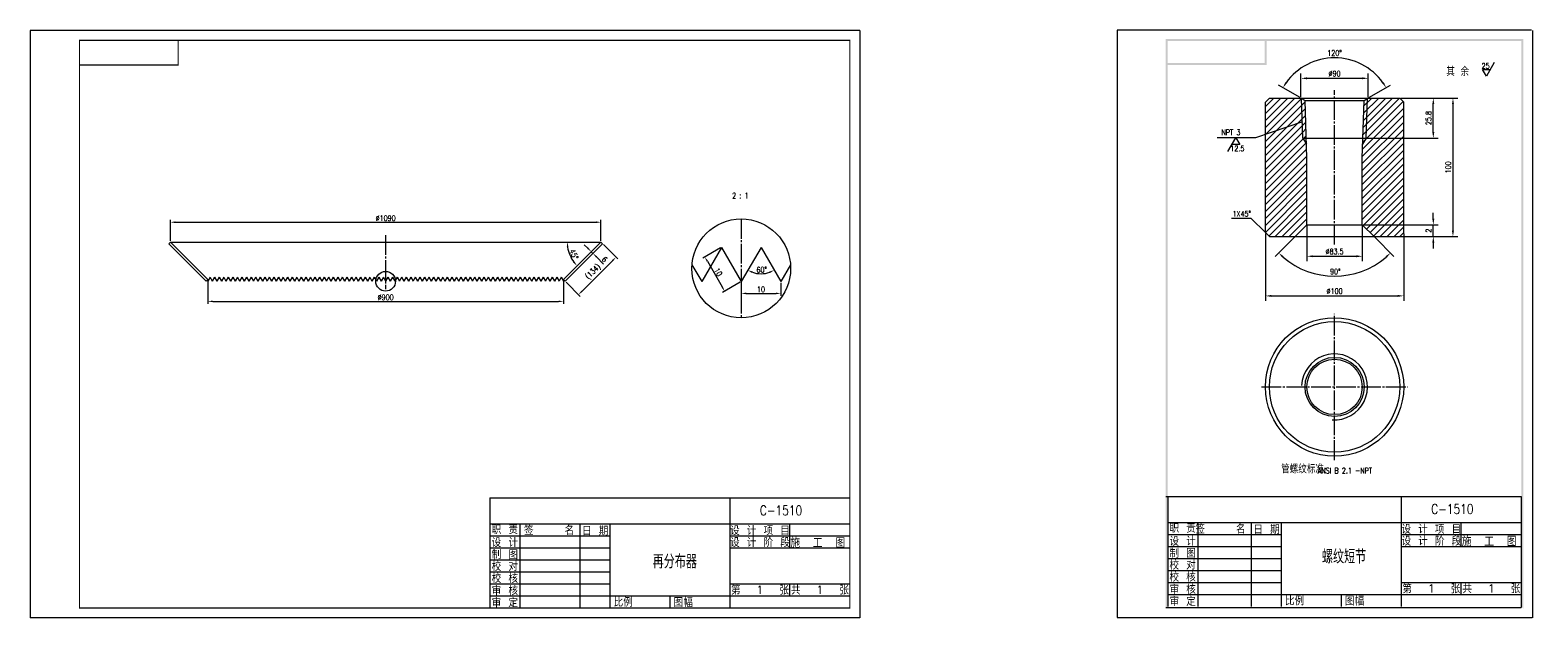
# Model space of a CAD drawing. Header units: millimetres. Extents: x 0 to 1411, y 0 to 841.
# Drawn here: x 650 to 1411, y 0 to 297 of the extents above; entities that cross this region are included whole.
import ezdxf
from ezdxf.enums import TextEntityAlignment as Align

# ---------------------------------------------------------------- set-up
doc = ezdxf.new("R2010")
doc.units = ezdxf.units.MM
doc.linetypes.add('CENTER', pattern=[12.6, 10, -0.8, 1, -0.8])
for name, color, linetype in [('1', 2, 'CENTER'), ('2', 1, 'Continuous'), ('ZZ1', 1, 'Continuous')]:
    doc.layers.add(name, color=color, linetype=linetype)
doc.styles.add('HZ', font='txt.shx', dxfattribs={"width": 0.8, "bigfont": 'hztxt.shx'})
doc.styles.add('HZTXT', font='txt', dxfattribs={"width": 0.75, "bigfont": 'HZTXT'})
doc.styles.add('ROMANS', font='romans.shx', dxfattribs={"width": 0.8})
doc.dimstyles.new('ISO-25', dxfattribs={"dimtxt": 2.8, "dimasz": 2.5, "dimexe": 1.25, "dimexo": 0.625, "dimtad": 1, "dimtxsty": 'ROMANS', "dimcen": 2.5, "dimadec": 0, "dimazin": 0, "dimtfac": 1, "dimtmove": 0, "dimatfit": 3, "dimfxl": 0, "dimarcsym": 0})
doc.dimstyles.get("Standard").update_dxf_attribs({"dimtxt": 2.8, "dimasz": 3, "dimexe": 2.5, "dimexo": 0.5, "dimgap": 1, "dimtad": 1, "dimdec": 4, "dimzin": 0, "dimdsep": 46, "dimtxsty": 'ROMANS', "dimcen": 0.09, "dimadec": 0, "dimazin": 0, "dimtfac": 1, "dimtdec": 4, "dimtmove": 0, "dimatfit": 3, "dimfxl": 0, "dimtolj": 1, "dimtzin": 0, "dimarcsym": 0})

# ---------------------------------------------------------------- blocks, each defined once
blk = doc.blocks.new('*D126')
at = {"color": 0, "lineweight": -2}
for p, q in [((721.05, 190.63), (721.05, 201.29)), ((723.55, 200.04), (936.45, 200.04)), ((938.95, 190.63), (938.95, 201.29))]:
    blk.add_line(p, q, dxfattribs=at)
at = {"color": 0}
for points in [[(723.55, 200.46), (723.55, 199.63), (721.05, 200.04)], [(936.45, 200.46), (936.45, 199.63), (938.95, 200.04)]]:
    blk.add_solid(points, dxfattribs=at)
at = {"layer": 'DEFPOINTS', "color": 0}
for p in [(938.95, 200.04), (721.05, 190), (938.95, 190)]:
    blk.add_point(p, dxfattribs=at)
at = {"color": 0, "insert": (830, 202.07), "char_height": 2.8, "attachment_point": 5, "style": 'ROMANS'}
blk.add_mtext('%%C1090', dxfattribs=at)
blk = doc.blocks.new('*D127')
at = {"color": 0, "lineweight": -2}
for p, q in [((740, 170.42), (740, 158.78)), ((920, 170.42), (920, 158.78)), ((742.5, 160.03), (917.5, 160.03))]:
    blk.add_line(p, q, dxfattribs=at)
at = {"color": 0}
for points in [[(742.5, 160.45), (742.5, 159.62), (740, 160.03)], [(917.5, 160.45), (917.5, 159.62), (920, 160.03)]]:
    blk.add_solid(points, dxfattribs=at)
at = {"layer": 'DEFPOINTS', "color": 0}
for p in [(740, 171.05), (920, 171.05), (920, 160.03)]:
    blk.add_point(p, dxfattribs=at)
at = {"color": 0, "insert": (830, 162.06), "char_height": 2.8, "attachment_point": 5, "style": 'ROMANS'}
blk.add_mtext('%%C900', dxfattribs=at)
blk = doc.blocks.new('*D128')
at = {"color": 0, "lineweight": -2}
blk.add_arc((938.95, 190), 17.02, 188.42522, 216.57478, dxfattribs=at)
at = {"color": 0}
for points in [[(921.7, 187.48), (922.53, 187.54), (921.93, 190)], [(925.6, 180.13), (924.97, 179.59), (926.92, 177.97)]]:
    blk.add_solid(points, dxfattribs=at)
at = {"layer": 'DEFPOINTS', "color": 0}
for p in [(721.05, 190), (922.51, 185.6), (938.95, 190), (938.95, 190), (920, 171.05)]:
    blk.add_point(p, dxfattribs=at)
at = {"color": 0, "insert": (925.3, 183.81), "char_height": 2.8, "attachment_point": 5, "rotation": 294.36827, "style": 'ROMANS'}
blk.add_mtext('45%%D', dxfattribs=at)
blk = doc.blocks.new('*D129')
at = {"color": 0, "lineweight": -2}
for p, q in [((940.24, 188.71), (947.46, 181.49)), ((944.81, 180.6), (929.4, 165.19)), ((921.29, 169.76), (928.51, 162.54))]:
    blk.add_line(p, q, dxfattribs=at)
at = {"color": 0}
for points in [[(944.52, 180.9), (945.11, 180.31), (946.58, 182.37)], [(929.1, 165.48), (929.69, 164.89), (927.63, 163.42)]]:
    blk.add_solid(points, dxfattribs=at)
at = {"layer": 'DEFPOINTS', "color": 0}
for p in [(939.8, 189.15), (920.85, 170.2), (927.63, 163.42)]:
    blk.add_point(p, dxfattribs=at)
at = {"color": 0, "insert": (935.15, 174.85), "char_height": 2.8, "attachment_point": 5, "rotation": 45, "style": 'ROMANS'}
blk.add_mtext('(134)', dxfattribs=at)
blk = doc.blocks.new('*D130')
at = {"color": 0, "lineweight": -2}
for p, q in [((932.33, 186.91), (930.56, 188.68)), ((934.15, 185.2), (933.21, 184.26)), ((935, 184.35), (934.06, 183.41)), ((934.09, 185.14), (934.94, 184.29)), ((936.71, 182.53), (940.34, 178.89))]:
    blk.add_line(p, q, dxfattribs=at)
at = {"color": 0}
for points in [[(932.62, 187.2), (932.03, 186.62), (934.09, 185.14)], [(937, 182.82), (936.42, 182.23), (934.94, 184.29)]]:
    blk.add_solid(points, dxfattribs=at)
at = {"layer": 'DEFPOINTS', "color": 0}
for p in [(934.6, 185.64), (934.94, 184.29), (935.44, 184.8)]:
    blk.add_point(p, dxfattribs=at)
at = {"color": 0, "insert": (940.84, 181.26), "char_height": 2.8, "attachment_point": 5, "rotation": 315, "style": 'ROMANS'}
blk.add_mtext('6', dxfattribs=at)
blk = doc.blocks.new('*D131')
at = {"color": 0, "lineweight": -2}
for p, q in [((1010, 169.37), (1010, 162.8)), ((1030.01, 169.37), (1030.01, 162.8)), ((1012.5, 164.05), (1027.51, 164.05))]:
    blk.add_line(p, q, dxfattribs=at)
at = {"color": 0}
for points in [[(1012.5, 164.46), (1012.5, 163.63), (1010, 164.05)], [(1027.51, 164.46), (1027.51, 163.63), (1030.01, 164.05)]]:
    blk.add_solid(points, dxfattribs=at)
at = {"layer": 'DEFPOINTS', "color": 0}
for p in [(1010, 170), (1030.01, 170), (1030.01, 164.05)]:
    blk.add_point(p, dxfattribs=at)
at = {"color": 0, "insert": (1020.01, 166.07), "char_height": 2.8, "attachment_point": 5, "style": 'ROMANS'}
blk.add_mtext('10', dxfattribs=at)
blk = doc.blocks.new('*D132')
at = {"color": 0, "lineweight": -2}
blk.add_arc((1020.01, 187.33), 13.32, 250.77329, 289.22671, dxfattribs=at)
at = {"color": 0}
for points in [[(1015.45, 174.38), (1015.8, 175.14), (1013.35, 175.8)], [(1024.22, 175.14), (1024.57, 174.38), (1026.67, 175.8)]]:
    blk.add_solid(points, dxfattribs=at)
at = {"layer": 'DEFPOINTS', "color": 0}
for p in [(1020.01, 187.33), (1020.01, 187.33), (1010, 170), (1017.7, 174.22), (1030.01, 170)]:
    blk.add_point(p, dxfattribs=at)
at = {"color": 0, "insert": (1020.33, 176.05), "char_height": 2.8, "attachment_point": 5, "rotation": 1.65894, "style": 'ROMANS'}
blk.add_mtext('60%%D', dxfattribs=at)
blk = doc.blocks.new('*D133')
at = {"color": 0, "lineweight": -2}
for p, q in [((999.45, 187.02), (990.51, 181.86)), ((992.84, 180.32), (1000.35, 167.31)), ((1009.46, 169.69), (1000.52, 164.52))]:
    blk.add_line(p, q, dxfattribs=at)
at = {"color": 0}
for points in [[(993.21, 180.53), (992.48, 180.11), (991.59, 182.48)], [(1000.71, 167.52), (999.99, 167.11), (1001.6, 165.15)]]:
    blk.add_solid(points, dxfattribs=at)
at = {"layer": 'DEFPOINTS', "color": 0}
for p in [(999.99, 187.33), (1010, 170), (1001.6, 165.15)]:
    blk.add_point(p, dxfattribs=at)
at = {"color": 0, "insert": (998.35, 174.83), "char_height": 2.8, "attachment_point": 5, "rotation": 300, "style": 'ROMANS'}
blk.add_mtext('10', dxfattribs=at)
blk = doc.blocks.new('*D136')
at = {"color": 0, "lineweight": -2}
for p, q in [((1343.82, 262.78), (1372.76, 262.78)), ((1370.26, 259.78), (1370.26, 195.78)), ((1343.82, 192.78), (1372.76, 192.78))]:
    blk.add_line(p, q, dxfattribs=at)
at = {"color": 0}
for points in [[(1369.76, 259.78), (1370.76, 259.78), (1370.26, 262.78)], [(1369.76, 195.78), (1370.76, 195.78), (1370.26, 192.78)]]:
    blk.add_solid(points, dxfattribs=at)
at = {"layer": 'DEFPOINTS', "color": 0}
for p in [(1343.32, 262.78), (1343.32, 192.78), (1370.26, 192.78)]:
    blk.add_point(p, dxfattribs=at)
at = {"color": 0, "insert": (1367.86, 227.78), "char_height": 2.8, "attachment_point": 5, "rotation": 90, "style": 'ROMANS'}
blk.add_mtext('\\A1;100', dxfattribs=at)
blk = doc.blocks.new('C-12')
blk.add_lwpolyline([(-4, -6.93), (0, 0), (2, -3.46), (-2, -3.46)])
at = {"style": 'ROMANS', "width": 0.8}
blk.add_text('12.5', height=2.8, dxfattribs=at).set_placement((-2.74, -6.85))
blk = doc.blocks.new('*D137')
at = {"color": 0, "lineweight": -2}
for p, q in [((1275.32, 194.28), (1275.32, 160.29)), ((1345.32, 194.28), (1345.32, 160.29)), ((1278.32, 162.79), (1342.32, 162.79))]:
    blk.add_line(p, q, dxfattribs=at)
at = {"color": 0}
for points in [[(1278.32, 163.29), (1278.32, 162.29), (1275.32, 162.79)], [(1342.32, 163.29), (1342.32, 162.29), (1345.32, 162.79)]]:
    blk.add_solid(points, dxfattribs=at)
at = {"layer": 'DEFPOINTS', "color": 0}
for p in [(1275.32, 194.78), (1345.32, 194.78), (1345.32, 162.79)]:
    blk.add_point(p, dxfattribs=at)
at = {"color": 0, "insert": (1310.32, 165.19), "char_height": 2.8, "attachment_point": 5, "style": 'ROMANS'}
blk.add_mtext('\\A1;%%C100', dxfattribs=at)
blk = doc.blocks.new('*D138')
at = {"color": 0, "lineweight": -2}
for p, q in [((1289.97, 192.43), (1280.27, 182.73)), ((1330.68, 192.43), (1340.38, 182.73))]:
    blk.add_line(p, q, dxfattribs=at)
blk.add_arc((1310.32, 212.78), 40, 229.2984, 310.7016, dxfattribs=at)
at = {"color": 0}
for points in [[(1283.9, 182.09), (1284.58, 182.83), (1282.04, 184.5)], [(1336.07, 182.83), (1336.75, 182.09), (1338.61, 184.5)]]:
    blk.add_solid(points, dxfattribs=at)
at = {"layer": 'DEFPOINTS', "color": 0}
for p in [(1296.32, 198.78), (1324.32, 198.78), (1290.32, 192.78), (1330.32, 192.78), (1320.68, 174.15)]:
    blk.add_point(p, dxfattribs=at)
blk = doc.blocks.new('*D139')
at = {"color": 0, "lineweight": -2}
for p, q in [((1324.82, 198.78), (1362.81, 198.78)), ((1360.31, 201.78), (1360.31, 204.78)), ((1360.31, 192.78), (1360.31, 198.78)), ((1330.82, 192.78), (1362.81, 192.78)), ((1360.31, 189.78), (1360.31, 186.78))]:
    blk.add_line(p, q, dxfattribs=at)
at = {"color": 0}
for points in [[(1359.81, 201.78), (1360.81, 201.78), (1360.31, 198.78)], [(1359.81, 189.78), (1360.81, 189.78), (1360.31, 192.78)]]:
    blk.add_solid(points, dxfattribs=at)
at = {"layer": 'DEFPOINTS', "color": 0}
for p in [(1324.32, 198.78), (1360.31, 198.78), (1330.32, 192.78)]:
    blk.add_point(p, dxfattribs=at)
at = {"color": 0, "insert": (1357.91, 195.78), "char_height": 2.8, "attachment_point": 5, "rotation": 90, "style": 'ROMANS'}
blk.add_mtext('\\A1;2', dxfattribs=at)
blk = doc.blocks.new('*D140')
at = {"color": 0, "lineweight": -2}
for p, q in [((1296.32, 198.28), (1296.32, 180.33)), ((1324.32, 198.28), (1324.32, 180.33)), ((1299.32, 182.83), (1321.32, 182.83))]:
    blk.add_line(p, q, dxfattribs=at)
at = {"color": 0}
for points in [[(1299.32, 183.33), (1299.32, 182.33), (1296.32, 182.83)], [(1321.32, 183.33), (1321.32, 182.33), (1324.32, 182.83)]]:
    blk.add_solid(points, dxfattribs=at)
at = {"layer": 'DEFPOINTS', "color": 0}
for p in [(1296.32, 198.78), (1324.32, 198.78), (1324.32, 182.83)]:
    blk.add_point(p, dxfattribs=at)
at = {"color": 0, "insert": (1310.32, 185.23), "char_height": 2.8, "attachment_point": 5, "style": 'ROMANS'}
blk.add_mtext('\\A1;%%C83.5', dxfattribs=at)
blk = doc.blocks.new('*D141')
at = {"color": 0, "lineweight": -2}
for p, q in [((1292.89, 263.03), (1282.02, 269.31)), ((1327.76, 263.03), (1338.63, 269.31))]:
    blk.add_line(p, q, dxfattribs=at)
blk.add_arc((1310.32, 252.97), 30.18, 35.6976, 144.3024, dxfattribs=at)
at = {"color": 0}
for points in [[(1286.23, 270.31), (1285.39, 270.85), (1284.19, 268.06)], [(1335.25, 270.85), (1334.41, 270.31), (1336.46, 268.06)]]:
    blk.add_solid(points, dxfattribs=at)
at = {"layer": 'DEFPOINTS', "color": 0}
for p in [(1320.65, 281.33), (1293.32, 262.78), (1295.41, 261.58), (1325.24, 261.58), (1327.32, 262.78)]:
    blk.add_point(p, dxfattribs=at)
at = {"color": 0, "insert": (1310.29, 285.55), "char_height": 2.8, "attachment_point": 5, "rotation": 0.05736, "style": 'ROMANS'}
blk.add_mtext('\\A1;120%%D', dxfattribs=at)
blk = doc.blocks.new('*D142')
at = {"color": 0, "lineweight": -2}
for p, q in [((1343.82, 262.78), (1362.81, 262.78)), ((1360.31, 245.58), (1360.31, 259.78)), ((1326.86, 242.58), (1362.81, 242.58))]:
    blk.add_line(p, q, dxfattribs=at)
at = {"color": 0}
for points in [[(1359.81, 259.78), (1360.81, 259.78), (1360.31, 262.78)], [(1359.81, 245.58), (1360.81, 245.58), (1360.31, 242.58)]]:
    blk.add_solid(points, dxfattribs=at)
at = {"layer": 'DEFPOINTS', "color": 0}
for p in [(1343.32, 262.78), (1360.31, 262.78), (1326.36, 242.58)]:
    blk.add_point(p, dxfattribs=at)
at = {"color": 0, "insert": (1357.91, 252.68), "char_height": 2.8, "attachment_point": 5, "rotation": 90, "style": 'ROMANS'}
blk.add_mtext('\\A1;25.8', dxfattribs=at)
blk = doc.blocks.new('*D143')
at = {"color": 0, "lineweight": -2}
for p, q in [((1293.32, 263.28), (1293.32, 275.3)), ((1327.32, 263.28), (1327.32, 275.3)), ((1296.32, 272.8), (1324.32, 272.8))]:
    blk.add_line(p, q, dxfattribs=at)
at = {"color": 0}
for points in [[(1296.32, 273.3), (1296.32, 272.3), (1293.32, 272.8)], [(1324.32, 273.3), (1324.32, 272.3), (1327.32, 272.8)]]:
    blk.add_solid(points, dxfattribs=at)
at = {"layer": 'DEFPOINTS', "color": 0}
for p in [(1327.32, 272.8), (1293.32, 262.78), (1327.32, 262.78)]:
    blk.add_point(p, dxfattribs=at)
at = {"color": 0, "insert": (1310.32, 275.2), "char_height": 2.8, "attachment_point": 5, "style": 'ROMANS'}
blk.add_mtext('\\A1;%%C90', dxfattribs=at)

msp = doc.modelspace()

# ---------------------------------------------------------------- hatches: boundary and pattern name
h = msp.add_hatch()
h.set_pattern_fill('ANSI31', color=256, scale=20, style=0)
h.set_pattern_definition([(45, (750.3247, 12.784), (-1.767767, 1.767767), [])])
h.paths.add_polyline_path([(1294.03593, 250.84041), (1293.66891, 262.5852), (1293.3247, 262.78393), (1277.3247, 262.78393), (1275.3247, 260.78393), (1275.3247, 244.46179)])
h.paths.add_polyline_path([(1275.3247, 244.46179), (1275.3247, 194.78393), (1277.3247, 192.78393), (1290.3247, 192.78393), (1296.3247, 198.78393), (1296.3247, 232.38393), (1296.10392, 239.44897), (1294.29395, 242.58393), (1294.03593, 250.84041)])
h.paths.add_polyline_path([(1295.41237, 261.57861), (1293.66891, 262.5852), (1294.29395, 242.58393), (1296.00595, 242.58393)])
h.paths.add_polyline_path([(1296.00595, 242.58393), (1294.29395, 242.58393), (1296.10392, 239.44897)], flags=17)
h.paths.add_polyline_path([(1326.98049, 262.5852), (1325.23703, 261.57861), (1324.64345, 242.58393), (1326.35545, 242.58393)], flags=17)
h.paths.add_polyline_path([(1324.54548, 239.44897), (1326.35545, 242.58393), (1324.64345, 242.58393)], flags=17)
h.paths.add_polyline_path([(1326.35545, 242.58393), (1324.54548, 239.44897), (1324.3247, 232.38393), (1324.3247, 198.78393), (1330.3247, 192.78393), (1343.3247, 192.78393), (1345.3247, 194.78393), (1345.3247, 260.78393), (1343.3247, 262.78393), (1327.3247, 262.78393), (1326.98049, 262.5852)])

# ---------------------------------------------------------------- linework, layer by layer
at = {"color": 7}
for p, q in [((1070, 297), (650, 297)), ((1410.7478, 0), (1410.7478, 296.9851)), ((1070, 0), (650, 0))]:
    msp.add_line(p, q, dxfattribs=at)
for p, q in [((650, 297), (650, 0)), ((1070, 297), (1070, 0)), ((1387.17104, 273.8498), (1385.17104, 277.3139)), ((1385.17104, 277.3139), (1389.17104, 277.3139)), ((1391.17104, 280.778), (1387.17104, 273.8498)), ((1294.29395, 242.58393), (1293.66891, 262.5852)), ((1326.35545, 242.58393), (1326.98049, 262.5852)), ((1294.03593, 250.84041), (1270.39056, 242.77976)), ((1270.39056, 242.77976), (1250.9028, 242.77976)), ((1294.29395, 242.58393), (1296.10392, 239.44897)), ((1326.35545, 242.58393), (1324.54548, 239.44897)), ((1268.13925, 201.96938), (1258.13925, 201.96938)), ((1275.3247, 194.78393), (1268.13925, 201.96938)), ((1224.85, 61.3919), (1404.85, 61.3919)), ((1404.85, 61.3919), (1404.85, 5.2044)), ((885, 60.6875), (1065, 60.6875)), ((1224.85, 5.2044), (1404.85, 5.2044))]:
    msp.add_line(p, q)
msp.add_lwpolyline([(1410.0734, 297.1786), (1200.3247, 297.1786), (1200.3247, 0.1704), (1410.3778, 0.1704)])
at = {"const_width": 0.6}
msp.add_lwpolyline([(1065, 5), (1065, 292), (675, 292), (675, 5)], close=True, dxfattribs=at)
msp.add_lwpolyline([(725, 292), (725, 279.5), (675, 279.5)], dxfattribs=at)
for centre, radius in [((1009.99998, 176.71152), 25), ((830, 170.2), 5)]:
    msp.add_circle(centre, radius)
msp.add_arc((1310.3247, 116.77782), 16.662, 265.84558831, 177.55237118)
at = {"color": 7}
for points in [[(1224.85, 5.2044), (1225.85, 5.2044), (1224.85, 292.7044), (1225.85, 291.7044)], [(1224.85, 292.7044), (1225.85, 291.7044), (1405.85, 292.7044), (1404.85, 291.7044)], [(1274.93, 280.5244), (1275.93, 279.5244), (1274.93, 292.5744), (1275.93, 292.5744)], [(1405.85, 292.7044), (1404.85, 291.7044), (1405.85, 4.7044), (1404.85, 5.7044)], [(1225.43, 280.5244), (1225.43, 279.5244), (1274.93, 280.5244), (1275.93, 279.5244)]]:
    msp.add_trace(points, dxfattribs=at)
at = {"layer": '1', "color": 0}
for p, q in [((1310.3247, 188.78393), (1310.3247, 266.78393)), ((1009.99998, 201.71152), (1009.99998, 151.71152)), ((830, 193.52566), (830, 166.17211)), ((1310.3247, 79.77782), (1310.3247, 153.77782)), ((1273.3247, 116.77782), (1347.3247, 116.77782))]:
    msp.add_line(p, q, dxfattribs=at)
at = {"layer": '2'}
for p, q in [((1277.3247, 262.78393), (1275.3247, 260.78393)), ((1275.3247, 194.78393), (1275.3247, 260.78393)), ((1277.3247, 262.78393), (1343.3247, 262.78393)), ((1293.3247, 262.78393), (1295.41237, 261.57861)), ((1296.3247, 232.38393), (1295.41237, 261.57861)), ((1295.41237, 261.57861), (1325.23703, 261.57861)), ((1324.3247, 232.38393), (1325.23703, 261.57861)), ((1325.23703, 261.57861), (1327.3247, 262.78393)), ((1343.3247, 262.78393), (1345.3247, 260.78393)), ((1345.3247, 194.78393), (1345.3247, 260.78393)), ((1294.29395, 242.58393), (1326.35545, 242.58393)), ((1296.3247, 198.78393), (1296.3247, 232.38393)), ((1324.3247, 198.78393), (1324.3247, 232.38393)), ((1296.3247, 198.78393), (1290.3247, 192.78393)), ((1296.3247, 198.78393), (1324.3247, 198.78393)), ((1324.3247, 198.78393), (1330.3247, 192.78393)), ((1275.3247, 194.78393), (1277.3247, 192.78393)), ((1277.3247, 192.78393), (1343.3247, 192.78393)), ((1343.3247, 192.78393), (1345.3247, 194.78393)), ((720.2, 189.15147), (721.04853, 190)), ((720.2, 189.15147), (739.15147, 170.2)), ((721.04853, 190), (938.95147, 190)), ((721.04853, 190), (740, 171.04853)), ((938.95147, 190), (920, 171.04853)), ((939.8, 189.15147), (920.84853, 170.2)), ((939.8, 189.15147), (938.95147, 190)), ((999.99265, 187.33182), (989.98532, 169.99862)), ((999.99265, 187.33182), (1009.99998, 169.99862)), ((1020.00731, 187.33182), (1009.99998, 169.99862)), ((1020.00731, 187.33182), (1030.01464, 169.99862)), ((985.06548, 178.52004), (989.98532, 169.99862)), ((1034.93448, 178.52004), (1030.01464, 169.99862)), ((740, 171.04853), (739.15147, 170.2)), ((739.64717, 170.6957), (739.93336, 170.2)), ((741.08806, 172.2), (739.93336, 170.2)), ((741.08806, 172.2), (742.24276, 170.2)), ((743.39746, 172.2), (742.24276, 170.2)), ((743.39746, 172.2), (744.55216, 170.2)), ((745.70686, 172.2), (744.55216, 170.2)), ((745.70686, 172.2), (746.86156, 170.2)), ((748.01626, 172.2), (746.86156, 170.2)), ((748.01626, 172.2), (749.17096, 170.2)), ((750.32566, 172.2), (749.17096, 170.2)), ((750.32566, 172.2), (751.48036, 170.2)), ((752.63506, 172.2), (751.48036, 170.2)), ((752.63506, 172.2), (753.78976, 170.2)), ((754.94447, 172.2), (753.78976, 170.2)), ((754.94447, 172.2), (756.09917, 170.2)), ((757.25387, 172.2), (756.09917, 170.2)), ((757.25387, 172.2), (758.40857, 170.2)), ((759.56327, 172.2), (758.40857, 170.2)), ((759.56327, 172.2), (760.71797, 170.2)), ((761.87267, 172.2), (760.71797, 170.2)), ((761.87267, 172.2), (763.02737, 170.2)), ((764.18207, 172.2), (763.02737, 170.2)), ((764.18207, 172.2), (765.33677, 170.2)), ((766.49147, 172.2), (765.33677, 170.2)), ((766.49147, 172.2), (767.64617, 170.2)), ((768.80087, 172.2), (767.64617, 170.2)), ((768.80087, 172.2), (769.95557, 170.2)), ((771.11027, 172.2), (769.95557, 170.2)), ((771.11027, 172.2), (772.26497, 170.2)), ((773.41967, 172.2), (772.26497, 170.2)), ((773.41967, 172.2), (774.57437, 170.2)), ((775.72907, 172.2), (774.57437, 170.2)), ((775.72907, 172.2), (776.88378, 170.2)), ((778.03848, 172.2), (776.88378, 170.2)), ((778.03848, 172.2), (779.19318, 170.2)), ((780.34788, 172.2), (779.19318, 170.2)), ((780.34788, 172.2), (781.50258, 170.2)), ((782.65728, 172.2), (781.50258, 170.2)), ((782.65728, 172.2), (783.81198, 170.2)), ((784.96668, 172.2), (783.81198, 170.2)), ((784.96668, 172.2), (786.12138, 170.2)), ((787.27608, 172.2), (786.12138, 170.2)), ((787.27608, 172.2), (788.43078, 170.2)), ((789.58548, 172.2), (788.43078, 170.2)), ((789.58548, 172.2), (790.74018, 170.2)), ((791.89488, 172.2), (790.74018, 170.2)), ((791.89488, 172.2), (793.04958, 170.2)), ((794.20428, 172.2), (793.04958, 170.2)), ((794.20428, 172.2), (795.35898, 170.2)), ((796.51368, 172.2), (795.35898, 170.2)), ((796.51368, 172.2), (797.66838, 170.2)), ((798.82309, 172.2), (797.66838, 170.2)), ((798.82309, 172.2), (799.97779, 170.2)), ((801.13249, 172.2), (799.97779, 170.2)), ((801.13249, 172.2), (802.28719, 170.2)), ((803.44189, 172.2), (802.28719, 170.2)), ((803.44189, 172.2), (804.59659, 170.2)), ((805.75129, 172.2), (804.59659, 170.2)), ((805.75129, 172.2), (806.90599, 170.2)), ((808.06069, 172.2), (806.90599, 170.2)), ((808.06069, 172.2), (809.21539, 170.2)), ((810.37009, 172.2), (809.21539, 170.2)), ((810.37009, 172.2), (811.52479, 170.2)), ((812.67949, 172.2), (811.52479, 170.2)), ((812.67949, 172.2), (813.83419, 170.2)), ((814.98889, 172.2), (813.83419, 170.2)), ((814.98889, 172.2), (816.14359, 170.2)), ((817.29829, 172.2), (816.14359, 170.2)), ((817.29829, 172.2), (818.45299, 170.2)), ((819.6077, 172.2), (818.45299, 170.2)), ((819.6077, 172.2), (820.7624, 170.2)), ((821.9171, 172.2), (820.7624, 170.2)), ((821.9171, 172.2), (823.0718, 170.2)), ((824.2265, 172.2), (823.0718, 170.2)), ((824.2265, 172.2), (825.3812, 170.2)), ((826.5359, 172.2), (825.3812, 170.2)), ((826.5359, 172.2), (827.6906, 170.2)), ((828.8453, 172.2), (827.6906, 170.2)), ((828.8453, 172.2), (830, 170.2)), ((831.1547, 172.2), (830, 170.2)), ((831.1547, 172.2), (832.3094, 170.2)), ((833.4641, 172.2), (832.3094, 170.2)), ((833.4641, 172.2), (834.6188, 170.2)), ((835.7735, 172.2), (834.6188, 170.2)), ((835.7735, 172.2), (836.9282, 170.2)), ((838.0829, 172.2), (836.9282, 170.2)), ((838.0829, 172.2), (839.2376, 170.2)), ((840.3923, 172.2), (839.2376, 170.2)), ((840.3923, 172.2), (841.54701, 170.2)), ((842.70171, 172.2), (841.54701, 170.2)), ((842.70171, 172.2), (843.85641, 170.2)), ((845.01111, 172.2), (843.85641, 170.2)), ((845.01111, 172.2), (846.16581, 170.2)), ((847.32051, 172.2), (846.16581, 170.2)), ((847.32051, 172.2), (848.47521, 170.2)), ((849.62991, 172.2), (848.47521, 170.2)), ((849.62991, 172.2), (850.78461, 170.2)), ((851.93931, 172.2), (850.78461, 170.2)), ((851.93931, 172.2), (853.09401, 170.2)), ((854.24871, 172.2), (853.09401, 170.2)), ((854.24871, 172.2), (855.40341, 170.2)), ((856.55811, 172.2), (855.40341, 170.2)), ((856.55811, 172.2), (857.71281, 170.2)), ((858.86751, 172.2), (857.71281, 170.2)), ((858.86751, 172.2), (860.02221, 170.2)), ((861.17691, 172.2), (860.02221, 170.2)), ((861.17691, 172.2), (862.33162, 170.2)), ((863.48632, 172.2), (862.33162, 170.2)), ((863.48632, 172.2), (864.64102, 170.2)), ((865.79572, 172.2), (864.64102, 170.2)), ((865.79572, 172.2), (866.95042, 170.2)), ((868.10512, 172.2), (866.95042, 170.2)), ((868.10512, 172.2), (869.25982, 170.2)), ((870.41452, 172.2), (869.25982, 170.2)), ((870.41452, 172.2), (871.56922, 170.2)), ((872.72392, 172.2), (871.56922, 170.2)), ((872.72392, 172.2), (873.87862, 170.2)), ((875.03332, 172.2), (873.87862, 170.2)), ((875.03332, 172.2), (876.18802, 170.2)), ((877.34272, 172.2), (876.18802, 170.2)), ((877.34272, 172.2), (878.49742, 170.2)), ((879.65212, 172.2), (878.49742, 170.2)), ((879.65212, 172.2), (880.80682, 170.2)), ((881.96152, 172.2), (880.80682, 170.2)), ((881.96152, 172.2), (883.11622, 170.2)), ((884.27093, 172.2), (883.11622, 170.2)), ((884.27093, 172.2), (885.42563, 170.2)), ((886.58033, 172.2), (885.42563, 170.2)), ((886.58033, 172.2), (887.73503, 170.2)), ((888.88973, 172.2), (887.73503, 170.2)), ((888.88973, 172.2), (890.04443, 170.2)), ((891.19913, 172.2), (890.04443, 170.2)), ((891.19913, 172.2), (892.35383, 170.2)), ((893.50853, 172.2), (892.35383, 170.2)), ((893.50853, 172.2), (894.66323, 170.2)), ((895.81793, 172.2), (894.66323, 170.2)), ((895.81793, 172.2), (896.97263, 170.2)), ((898.12733, 172.2), (896.97263, 170.2)), ((898.12733, 172.2), (899.28203, 170.2)), ((900.43673, 172.2), (899.28203, 170.2)), ((900.43673, 172.2), (901.59143, 170.2)), ((902.74613, 172.2), (901.59143, 170.2)), ((902.74613, 172.2), (903.90083, 170.2)), ((905.05553, 172.2), (903.90083, 170.2)), ((905.05553, 172.2), (906.21024, 170.2)), ((907.36494, 172.2), (906.21024, 170.2)), ((907.36494, 172.2), (908.51964, 170.2)), ((909.67434, 172.2), (908.51964, 170.2)), ((909.67434, 172.2), (910.82904, 170.2)), ((911.98374, 172.2), (910.82904, 170.2)), ((911.98374, 172.2), (913.13844, 170.2)), ((914.29314, 172.2), (913.13844, 170.2)), ((914.29314, 172.2), (915.44784, 170.2)), ((916.60254, 172.2), (915.44784, 170.2)), ((916.60254, 172.2), (917.75724, 170.2)), ((918.91194, 172.2), (917.75724, 170.2)), ((918.91194, 172.2), (920.06664, 170.2)), ((920, 171.04853), (920.84853, 170.2)), ((920.35283, 170.6957), (920.06664, 170.2))]:
    msp.add_line(p, q, dxfattribs=at)
for radius in [35, 33, 14.95, 14]:
    msp.add_circle((1310.3247, 116.77782), radius, dxfattribs=at)
at = {"layer": 'ZZ1', "color": 1}
for p, q in [((1225.85, 61.3919), (1225.85, 5.7044)), ((882.75, 60.6875), (1065, 60.6875)), ((882.75, 60.6875), (882.75, 5))]:
    msp.add_line(p, q, dxfattribs=at)
at = {"layer": 'ZZ1', "color": 7}
for p, q in [((1344.1, 61.3919), (1344.1, 5.7044)), ((1004.25, 60.6875), (1004.25, 5)), ((882.75, 47.525), (1065, 47.525)), ((897.9375, 47.525), (897.9375, 5)), ((928.3125, 47.525), (928.3125, 5)), ((943.5, 47.525), (943.5, 5)), ((1034.625, 35.375), (1034.625, 47.525)), ((1225.85, 48.2294), (1404.85, 48.2294)), ((1241.0375, 48.2294), (1241.0375, 5.7044)), ((1268.1625, 48.2294), (1268.1625, 5.7044)), ((1283.35, 48.2294), (1283.35, 5.7044)), ((1374.475, 36.0794), (1374.475, 48.2294)), ((882.75, 41.45), (943.5, 41.45)), ((1004.25, 41.45), (1065, 41.45)), ((1225.85, 42.1544), (1283.35, 42.1544)), ((1344.1, 42.1544), (1404.85, 42.1544)), ((882.75, 35.375), (943.5, 35.375)), ((1004.25, 35.375), (1065, 35.375)), ((1225.85, 36.0794), (1283.35, 36.0794)), ((1344.1, 36.0794), (1404.85, 36.0794)), ((882.75, 29.3), (943.5, 29.3)), ((882.75, 23.225), (943.5, 23.225)), ((1225.85, 30.0044), (1283.35, 30.0044)), ((1225.85, 23.9294), (1283.35, 23.9294)), ((882.75, 17.15), (943.5, 17.15)), ((1004.25, 17.15), (1065, 17.15)), ((1034.625, 11.075), (1034.625, 17.15)), ((1225.85, 17.8544), (1283.35, 17.8544)), ((1344.1, 17.8544), (1404.85, 17.8544)), ((1374.475, 11.7794), (1374.475, 17.8544)), ((882.75, 11.075), (1065, 11.075)), ((973.875, 11.075), (973.875, 5)), ((1225.85, 11.7794), (1404.85, 11.7794)), ((1313.725, 11.7794), (1313.725, 5.7044))]:
    msp.add_line(p, q, dxfattribs=at)

# ---------------------------------------------------------------- block references
msp.add_blockref('C-12', (1260.32839, 242.77976))

# ---------------------------------------------------------------- texts
at = {"width": 0.8}
for s, height, style, p in [('其 余', 4, 'HZ', (1366.91242, 274.03379)), ('25', 2.8, 'ROMANS', (1384.78758, 277.67877)), ('NPT 3', 2.8, 'ROMANS', (1253.0514, 244.07424)), ('2 : 1', 2.8, 'ROMANS', (1005.37122, 212.11893)), ('1X45%%D', 2.8, 'ROMANS', (1258.65545, 202.91718)), ('90%%D', 2.8, 'ROMANS', (1308.08251, 173.70693)), ('管螺纹标准: ', 4, 'HZ', (1283.31845, 73.0879)), ('ANSI B 2.1 -NPT', 2.8, 'ROMANS', (1301.75587, 73.07114))]:
    msp.add_text(s, height=height, dxfattribs=dict(at, style=style)).set_placement(p)
at = {"layer": '2', "color": 0, "style": 'ROMANS', "width": 0.8}
for p in [(1019.46098, 51.9013), (1359.31098, 52.6057)]:
    msp.add_text('C-1510', height=4.9, dxfattribs=at).set_placement(p)
at = {"layer": '2', "style": 'HZ', "width": 0.8}
for s, p in [('再分布器', (965.1665, 25.00716)), ('螺纹短节', (1303.94197, 27.4797))]:
    msp.add_text(s, height=7, dxfattribs=at).set_placement(p)
at = {"layer": 'ZZ1', "color": 7, "style": 'HZTXT'}
for p in [(890.32935, 44.43055), (1233.42935, 45.13495)]:
    msp.add_text('职 责', height=4.05, dxfattribs=at).set_placement(p, align=Align.MIDDLE_CENTER)
for s, p in [('签    名', (912.7197, 44.53677)), ('日 期', (936.03159, 44.21811)), ('设 计 项 目', (1019.4699, 44.40541)), ('签    名', (1252.5697, 45.24117)), ('日 期', (1275.88159, 44.92251)), ('设 计 项 目', (1359.3199, 45.10981)), ('设 计', (890.32935, 38.35555)), ('设 计 阶 段', (1019.4699, 38.42619)), ('设 计', (1233.42935, 39.05995)), ('设 计 阶 段', (1359.3199, 39.13059)), ('制 图', (890.32935, 32.28055)), ('制 图', (1233.42935, 32.98495)), ('校 对', (890.32935, 26.31305)), ('校 对', (1233.42935, 27.01745)), ('校 核', (1233.42935, 20.94245)), ('校 核', (890.32935, 20.23805)), ('审 核', (890.32935, 14.05555)), ('第     张', (1019.4699, 14.33508)), ('1', (1019.4699, 14.23635)), ('共     张', (1049.8449, 14.33508)), ('1', (1049.8449, 14.23635)), ('审 核', (1233.42935, 14.75995)), ('第     张', (1359.3199, 15.03948)), ('1', (1359.3199, 14.94075)), ('共     张', (1389.6949, 15.03948)), ('1', (1389.6949, 14.94075)), ('审 定', (890.32935, 7.98055)), ('比例', (950.24667, 8.24169)), ('图幅', (980.62167, 8.1504)), ('审 定', (1233.42935, 8.68495)), ('比例', (1290.09667, 8.94609)), ('图幅', (1320.47167, 8.8548))]:
    msp.add_text(s, height=4.05, dxfattribs=at).set_placement(p, align=Align.MIDDLE)
at = {"layer": 'ZZ1', "color": 7, "style": 'HZTXT', "width": 0.8}
for p in [(1048.73202, 38.23568), (1388.58202, 38.94008)]:
    msp.add_text('施  工  图', height=4.55625, dxfattribs=at).set_placement(p, align=Align.MIDDLE)

# ---------------------------------------------------------------- dimensions: what is measured, and where the dimension line sits
dim = msp.add_angular_dim_2l(base=(1320.64715, 281.32966), line1=((1325.23703, 261.57861), (1327.3247, 262.78393)), line2=((1293.3247, 262.78393), (1295.41237, 261.57861)), text='120%%D', dimstyle='Standard', override={"dimadec": 4})
dim.commit()
dim.dimension.update_dxf_attribs({"geometry": '*D141', "text_midpoint": (1310.29449, 283.14977), "dimtype": 162})
for base, p1, p2, text, dimstyle, picture, middle in [((1327.3247, 272.80091), (1293.3247, 262.78393), (1327.3247, 262.78393), '%%C90', 'Standard', '*D143', (1310.3247, 275.20091)), ((938.95147, 200.04465), (721.04853, 190), (938.95147, 190), '%%C1090', 'ISO-25', '*D126', (830, 202.06965)), ((1324.3247, 182.8322), (1296.3247, 198.78393), (1324.3247, 198.78393), '%%C83.5', 'Standard', '*D140', (1310.3247, 185.2322)), ((1345.3247, 162.79266), (1275.3247, 194.78393), (1345.3247, 194.78393), '%%C100', 'Standard', '*D137', (1310.3247, 165.19266)), ((920, 160.03353), (740, 171.04853), (920, 171.04853), '%%C900', 'ISO-25', '*D127', (830, 162.05853)), ((1030.01464, 164.04618), (1009.99998, 169.99862), (1030.01464, 169.99862), '10', 'ISO-25', '*D131', (1020.00731, 166.07118))]:
    dim = msp.add_linear_dim(base=base, p1=p1, p2=p2, text=text, dimstyle=dimstyle)
    dim.commit()
    dim.dimension.update_dxf_attribs({"geometry": picture, "text_midpoint": middle})
for base, p1, p2, text, picture, middle in [((1360.31198, 262.78393), (1326.35545, 242.58393), (1343.3247, 262.78393), '25.8', '*D142', (1357.91198, 252.68393)), ((1370.25721, 192.78393), (1343.3247, 262.78393), (1343.3247, 192.78393), '100', '*D136', (1367.85721, 227.78393)), ((1360.31198, 198.78393), (1330.3247, 192.78393), (1324.3247, 198.78393), '2', '*D139', (1357.91198, 195.78393))]:
    dim = msp.add_linear_dim(base=base, p1=p1, p2=p2, angle=90, text=text, dimstyle='Standard')
    dim.commit()
    dim.dimension.update_dxf_attribs({"geometry": picture, "text_midpoint": middle})
dim = msp.add_angular_dim_2l(base=(1320.67697, 174.14874), line1=((1324.3247, 198.78393), (1330.3247, 192.78393)), line2=((1296.3247, 198.78393), (1290.3247, 192.78393)), text=' ', dimstyle='Standard', override={"dimadec": 4})
dim.commit()
dim.dimension.update_dxf_attribs({"geometry": '*D138', "text_midpoint": (1299.97243, 174.14874)})
for base, line1, line2, text, picture, middle in [((922.51471, 185.59578), ((938.95147, 190), (920, 171.04853)), ((721.04853, 190), (938.95147, 190)), '45%%D', '*D128', (923.45085, 182.97895)), ((1017.69511, 174.2187), ((1020.00731, 187.33182), (1030.01464, 169.99862)), ((1020.00731, 187.33182), (1009.99998, 169.99862)), '60%%D', '*D132', (1020.39279, 174.02199))]:
    dim = msp.add_angular_dim_2l(base=base, line1=line1, line2=line2, text=text, dimstyle='ISO-25')
    dim.commit()
    dim.dimension.update_dxf_attribs({"geometry": picture, "text_midpoint": middle, "dimtype": 162})
for p1, p2, distance, text, picture, middle in [((939.8, 189.15147), (920.84853, 170.2), 9.58817, '(134)', '*D129', (935.15369, 174.84631)), ((934.5952, 185.64372), (935.44372, 184.7952), -0.70946, '6', '*D130', (940.84169, 181.25769)), ((999.99265, 187.33182), (1009.99998, 169.99862), -9.69741, '10', '*D133', (998.35181, 174.82901))]:
    dim = msp.add_aligned_dim(p1=p1, p2=p2, distance=distance, text=text, dimstyle='ISO-25')
    dim.commit()
    dim.dimension.update_dxf_attribs({"geometry": picture, "text_midpoint": middle})

doc.saveas('drawing.dxf')
